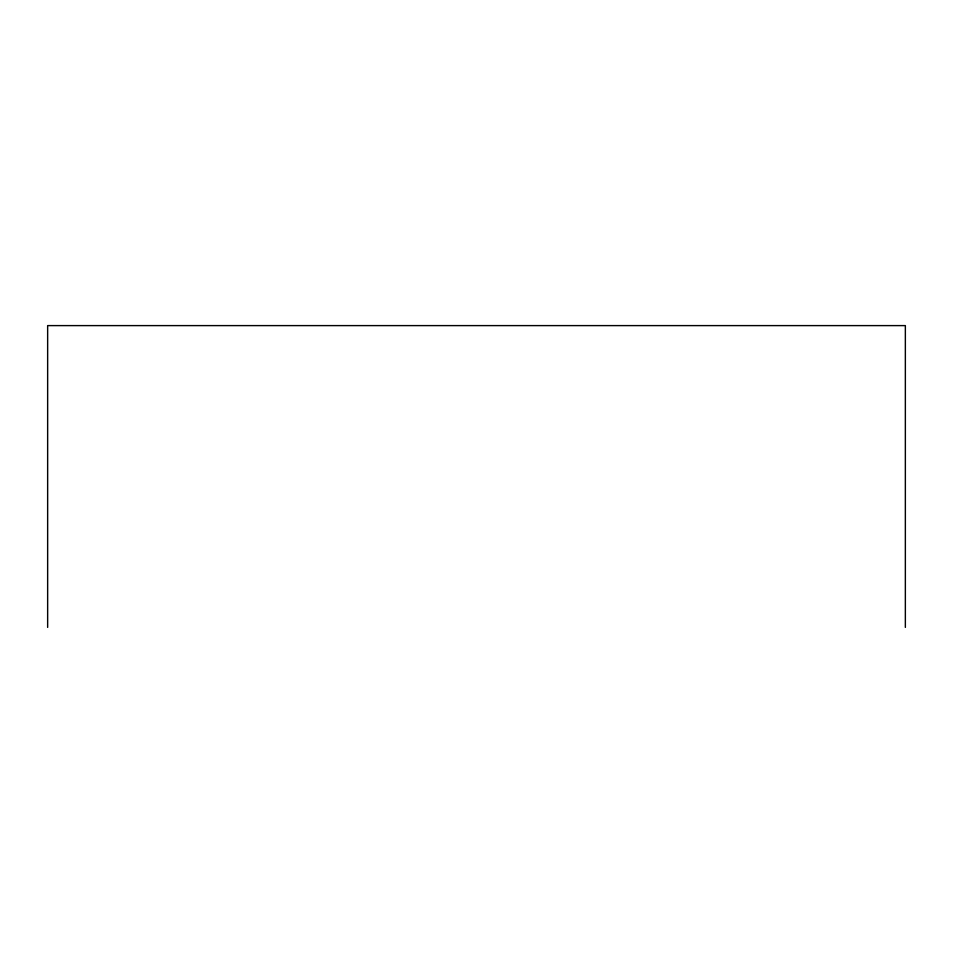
<?xml version="1.0" encoding="UTF-8"?>
<svg xmlns="http://www.w3.org/2000/svg" width="953" height="953" viewBox="0 0 953 953"><rect width="100%" height="100%" fill="white"/><g stroke="black" fill="none" stroke-linecap="round" stroke-linejoin="round"><path stroke-width="1.43" d="M905.35 627.396L905.35 325.604L47.65 325.604L47.65 627.396"/></g></svg>
